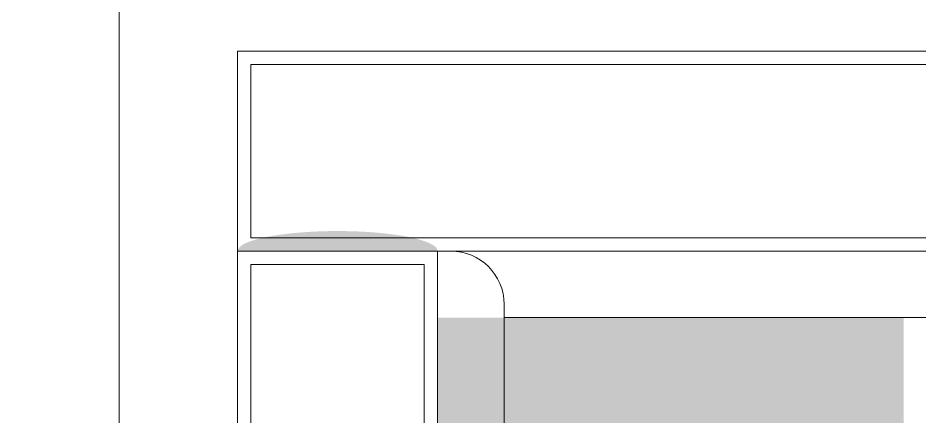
# Model space of a CAD drawing. Header units: feet. Extents: x 109753 to 150441, y 47761 to 75080.
# Drawn here: x 126243.17 to 126269.82, y 49829.44 to 49841.24 of the extents above; entities that cross this region are included whole.
import ezdxf

# ---------------------------------------------------------------- set-up
doc = ezdxf.new("R2010")
doc.units = ezdxf.units.FT
doc.header["$LTSCALE"] = 50
doc.header["$MEASUREMENT"] = 0
doc.linetypes.add('ACAD_ISO04W100', pattern=[30, 24, -3, 0, -3])
for name, color, linetype, lineweight in [('A-Furniture', 175, 'Continuous', 0), ('WALL', 1, 'Continuous', 60), ('WINDOW', 197, 'Continuous', 25)]:
    doc.layers.add(name, color=color, linetype=linetype, lineweight=lineweight)
doc.layers.add('FURNITURE', color=150, linetype='Continuous')

# ---------------------------------------------------------------- blocks, each defined once
blk = doc.blocks.new('Quarter Arc-123')
at = {"layer": 'FURNITURE', "linetype": 'Continuous', "lineweight": 0}
blk.add_hatch(color=252, dxfattribs=at).paths.add_polyline_path([(0, -0.75), (0, 0.75), (0.016, 0.75), (0.031, 0.75), (0.047, 0.75), (0.063, 0.75), (0.078, 0.75), (0.094, 0.75), (0.11, 0.75), (0.125, 0.75), (0.141, 0.75), (0.157, 0.75), (0.172, 0.75), (0.188, 0.75), (0.203, 0.749), (0.219, 0.749), (0.235, 0.749), (0.25, 0.749), (0.266, 0.749), (0.281, 0.749), (0.297, 0.749), (0.312, 0.749), (0.328, 0.749), (0.343, 0.749), (0.359, 0.748), (0.374, 0.748), (0.39, 0.748), (0.405, 0.748), (0.421, 0.748), (0.436, 0.748), (0.452, 0.747), (0.467, 0.747), (0.483, 0.747), (0.498, 0.747), (0.514, 0.747), (0.529, 0.746), (0.544, 0.746), (0.56, 0.746), (0.575, 0.746), (0.591, 0.746), (0.606, 0.745), (0.621, 0.745), (0.637, 0.745), (0.652, 0.745), (0.668, 0.744), (0.683, 0.744), (0.698, 0.744), (0.714, 0.744), (0.729, 0.743), (0.744, 0.743), (0.759, 0.743), (0.775, 0.742), (0.79, 0.742), (0.805, 0.742), (0.821, 0.741), (0.836, 0.741), (0.851, 0.741), (0.866, 0.74), (0.882, 0.74), (0.897, 0.74), (0.912, 0.739), (0.927, 0.739), (0.942, 0.739), (0.958, 0.738), (0.973, 0.738), (0.988, 0.737), (1.003, 0.737), (1.018, 0.737), (1.033, 0.736), (1.049, 0.736), (1.064, 0.735), (1.079, 0.735), (1.094, 0.735), (1.109, 0.734), (1.124, 0.734), (1.139, 0.733), (1.154, 0.733), (1.169, 0.732), (1.185, 0.732), (1.2, 0.731), (1.215, 0.731), (1.23, 0.73), (1.245, 0.73), (1.26, 0.729), (1.275, 0.729), (1.29, 0.728), (1.305, 0.728), (1.32, 0.727), (1.335, 0.727), (1.35, 0.726), (1.365, 0.726), (1.38, 0.725), (1.395, 0.725), (1.41, 0.724), (1.425, 0.723), (1.44, 0.723), (1.454, 0.722), (1.469, 0.722), (1.484, 0.721), (1.499, 0.721), (1.514, 0.72), (1.529, 0.719), (1.544, 0.719), (1.559, 0.718), (1.574, 0.717), (1.588, 0.717), (1.603, 0.716), (1.618, 0.716), (1.633, 0.715), (1.648, 0.714), (1.663, 0.714), (1.677, 0.713), (1.692, 0.712), (1.707, 0.712), (1.722, 0.711), (1.736, 0.71), (1.751, 0.709), (1.766, 0.709), (1.781, 0.708), (1.795, 0.707), (1.81, 0.707), (1.825, 0.706), (1.84, 0.705), (1.854, 0.704), (1.869, 0.704), (1.884, 0.703), (1.898, 0.702), (1.913, 0.701), (1.928, 0.701), (1.942, 0.7), (1.957, 0.699), (1.972, 0.698), (1.986, 0.697), (2.001, 0.697), (2.015, 0.696), (2.03, 0.695), (2.045, 0.694), (2.059, 0.693), (2.074, 0.692), (2.088, 0.692), (2.103, 0.691), (2.117, 0.69), (2.132, 0.689), (2.147, 0.688), (2.161, 0.687), (2.176, 0.686), (2.19, 0.686), (2.205, 0.685), (2.219, 0.684), (2.234, 0.683), (2.248, 0.682), (2.263, 0.681), (2.277, 0.68), (2.292, 0.679), (2.306, 0.678), (2.32, 0.677), (2.335, 0.676), (2.349, 0.675), (2.364, 0.674), (2.378, 0.673), (2.392, 0.672), (2.407, 0.671), (2.421, 0.671), (2.436, 0.67), (2.45, 0.669), (2.464, 0.668), (2.479, 0.667), (2.493, 0.666), (2.507, 0.664), (2.522, 0.663), (2.536, 0.662), (2.55, 0.661), (2.565, 0.66), (2.579, 0.659), (2.593, 0.658), (2.607, 0.657), (2.622, 0.656), (2.636, 0.655), (2.65, 0.654), (2.664, 0.653), (2.679, 0.652), (2.693, 0.651), (2.707, 0.65), (2.721, 0.648), (2.736, 0.647), (2.75, 0.646), (2.764, 0.645), (2.778, 0.644), (2.792, 0.643), (2.806, 0.642), (2.821, 0.64), (2.835, 0.639), (2.849, 0.638), (2.863, 0.637), (2.877, 0.636), (2.891, 0.635), (2.905, 0.633), (2.919, 0.632), (2.933, 0.631), (2.948, 0.63), (2.962, 0.629), (2.976, 0.627), (2.99, 0.626), (3.004, 0.625), (3.018, 0.624), (3.032, 0.622), (3.046, 0.621), (3.06, 0.62), (3.074, 0.619), (3.088, 0.617), (3.102, 0.616), (3.116, 0.615), (3.13, 0.613), (3.144, 0.612), (3.158, 0.611), (3.172, 0.61), (3.186, 0.608), (3.2, 0.607), (3.213, 0.606), (3.227, 0.604), (3.241, 0.603), (3.255, 0.602), (3.269, 0.6), (3.283, 0.599), (3.297, 0.598), (3.311, 0.596), (3.325, 0.595), (3.338, 0.593), (3.352, 0.592), (3.366, 0.591), (3.38, 0.589), (3.394, 0.588), (3.408, 0.586), (3.421, 0.585), (3.435, 0.584), (3.449, 0.582), (3.463, 0.581), (3.476, 0.579), (3.49, 0.578), (3.504, 0.576), (3.518, 0.575), (3.531, 0.573), (3.545, 0.572), (3.559, 0.57), (3.573, 0.569), (3.586, 0.567), (3.6, 0.566), (3.614, 0.564), (3.627, 0.563), (3.641, 0.561), (3.655, 0.56), (3.668, 0.558), (3.682, 0.557), (3.696, 0.555), (3.709, 0.554), (3.723, 0.552), (3.736, 0.551), (3.75, 0.549), (3.764, 0.547), (3.777, 0.546), (3.791, 0.544), (3.804, 0.543), (3.818, 0.541), (3.831, 0.54), (3.845, 0.538), (3.858, 0.536), (3.871, 0.535), (3.885, 0.533), (3.898, 0.531), (3.912, 0.53), (3.925, 0.528), (3.938, 0.527), (3.951, 0.525), (3.965, 0.523), (3.978, 0.522), (3.991, 0.52), (4.004, 0.518), (4.017, 0.517), (4.031, 0.515), (4.044, 0.513), (4.057, 0.512), (4.07, 0.51), (4.083, 0.508), (4.096, 0.507), (4.109, 0.505), (4.122, 0.503), (4.135, 0.502), (4.148, 0.5), (4.161, 0.498), (4.174, 0.496), (4.186, 0.495), (4.199, 0.493), (4.212, 0.491), (4.225, 0.49), (4.238, 0.488), (4.25, 0.486), (4.263, 0.484), (4.276, 0.483), (4.289, 0.481), (4.301, 0.479), (4.314, 0.477), (4.327, 0.476), (4.339, 0.474), (4.352, 0.472), (4.364, 0.47), (4.377, 0.469), (4.389, 0.467), (4.402, 0.465), (4.414, 0.463), (4.427, 0.461), (4.439, 0.46), (4.451, 0.458), (4.464, 0.456), (4.476, 0.454), (4.489, 0.452), (4.501, 0.45), (4.513, 0.449), (4.525, 0.447), (4.538, 0.445), (4.55, 0.443), (4.562, 0.441), (4.574, 0.439), (4.586, 0.438), (4.598, 0.436), (4.611, 0.434), (4.623, 0.432), (4.635, 0.43), (4.647, 0.428), (4.659, 0.426), (4.671, 0.424), (4.683, 0.422), (4.695, 0.421), (4.707, 0.419), (4.719, 0.417), (4.73, 0.415), (4.742, 0.413), (4.754, 0.411), (4.766, 0.409), (4.778, 0.407), (4.789, 0.405), (4.801, 0.403), (4.813, 0.401), (4.825, 0.399), (4.836, 0.397), (4.848, 0.395), (4.86, 0.393), (4.871, 0.392), (4.883, 0.39), (4.894, 0.388), (4.906, 0.386), (4.917, 0.384), (4.929, 0.382), (4.94, 0.38), (4.952, 0.378), (4.963, 0.376), (4.975, 0.374), (4.986, 0.372), (4.997, 0.37), (5.009, 0.368), (5.02, 0.366), (5.031, 0.364), (5.043, 0.361), (5.054, 0.359), (5.065, 0.357), (5.076, 0.355), (5.088, 0.353), (5.099, 0.351), (5.11, 0.349), (5.121, 0.347), (5.132, 0.345), (5.143, 0.343), (5.154, 0.341), (5.165, 0.339), (5.176, 0.337), (5.187, 0.335), (5.198, 0.333), (5.209, 0.33), (5.22, 0.328), (5.231, 0.326), (5.242, 0.324), (5.253, 0.322), (5.263, 0.32), (5.274, 0.318), (5.285, 0.316), (5.296, 0.313), (5.306, 0.311), (5.317, 0.309), (5.328, 0.307), (5.339, 0.305), (5.349, 0.303), (5.36, 0.301), (5.37, 0.298), (5.381, 0.296), (5.392, 0.294), (5.402, 0.292), (5.413, 0.29), (5.423, 0.287), (5.434, 0.285), (5.444, 0.283), (5.454, 0.281), (5.465, 0.279), (5.475, 0.276), (5.486, 0.274), (5.496, 0.272), (5.506, 0.27), (5.516, 0.268), (5.527, 0.265), (5.537, 0.263), (5.547, 0.261), (5.557, 0.259), (5.568, 0.256), (5.578, 0.254), (5.588, 0.252), (5.598, 0.249), (5.608, 0.247), (5.618, 0.245), (5.628, 0.243), (5.638, 0.24), (5.648, 0.238), (5.658, 0.236), (5.668, 0.233), (5.678, 0.231), (5.688, 0.229), (5.698, 0.227), (5.708, 0.224), (5.717, 0.222), (5.727, 0.22), (5.737, 0.217), (5.747, 0.215), (5.757, 0.213), (5.766, 0.21), (5.776, 0.208), (5.786, 0.206), (5.795, 0.203), (5.805, 0.201), (5.815, 0.198), (5.824, 0.196), (5.834, 0.194), (5.843, 0.191), (5.853, 0.189), (5.862, 0.187), (5.872, 0.184), (5.881, 0.182), (5.891, 0.179), (5.9, 0.177), (5.909, 0.175), (5.919, 0.172), (5.928, 0.17), (5.938, 0.167), (5.947, 0.165), (5.956, 0.162), (5.965, 0.16), (5.975, 0.158), (5.984, 0.155), (5.993, 0.153), (6.002, 0.15), (6.011, 0.148), (6.02, 0.145), (6.029, 0.143), (6.039, 0.14), (6.048, 0.138), (6.057, 0.135), (6.066, 0.133), (6.075, 0.13), (6.084, 0.128), (6.093, 0.125), (6.101, 0.123), (6.11, 0.12), (6.119, 0.118), (6.128, 0.115), (6.137, 0.113), (6.146, 0.11), (6.154, 0.108), (6.163, 0.105), (6.172, 0.103), (6.181, 0.1), (6.189, 0.098), (6.198, 0.095), (6.207, 0.092), (6.215, 0.09), (6.224, 0.087), (6.232, 0.085), (6.241, 0.082), (6.25, 0.08), (6.258, 0.077), (6.267, 0.074), (6.275, 0.072), (6.284, 0.069), (6.292, 0.067), (6.3, 0.064), (6.309, 0.061), (6.317, 0.059), (6.325, 0.056), (6.334, 0.053), (6.342, 0.051), (6.35, 0.048), (6.358, 0.046), (6.367, 0.043), (6.375, 0.04), (6.383, 0.038), (6.391, 0.035), (6.399, 0.032), (6.407, 0.03), (6.416, 0.027), (6.424, 0.024), (6.432, 0.022), (6.44, 0.019), (6.448, 0.016), (6.456, 0.014), (6.464, 0.011), (6.472, 0.008), (6.479, 0.005), (6.487, 0.003), (6.495, 0), (6.503, -0.003), (6.511, -0.005), (6.519, -0.008), (6.526, -0.011), (6.534, -0.014), (6.542, -0.016), (6.549, -0.019), (6.557, -0.022), (6.565, -0.025), (6.572, -0.027), (6.58, -0.03), (6.587, -0.033), (6.595, -0.035), (6.602, -0.038), (6.609, -0.041), (6.617, -0.044), (6.624, -0.046), (6.632, -0.049), (6.639, -0.052), (6.646, -0.055), (6.653, -0.057), (6.66, -0.06), (6.668, -0.063), (6.675, -0.066), (6.682, -0.068), (6.689, -0.071), (6.696, -0.074), (6.703, -0.077), (6.71, -0.08), (6.717, -0.082), (6.724, -0.085), (6.731, -0.088), (6.738, -0.091), (6.744, -0.093), (6.751, -0.096), (6.758, -0.099), (6.765, -0.102), (6.771, -0.105), (6.778, -0.107), (6.785, -0.11), (6.791, -0.113), (6.798, -0.116), (6.804, -0.118), (6.811, -0.121), (6.817, -0.124), (6.824, -0.127), (6.83, -0.13), (6.837, -0.132), (6.843, -0.135), (6.849, -0.138), (6.856, -0.141), (6.862, -0.144), (6.868, -0.146), (6.874, -0.149), (6.881, -0.152), (6.887, -0.155), (6.893, -0.158), (6.899, -0.16), (6.905, -0.163), (6.911, -0.166), (6.917, -0.169), (6.923, -0.172), (6.929, -0.175), (6.935, -0.177), (6.941, -0.18), (6.947, -0.183), (6.952, -0.186), (6.958, -0.189), (6.964, -0.192), (6.97, -0.194), (6.975, -0.197), (6.981, -0.2), (6.987, -0.203), (6.992, -0.206), (6.998, -0.209), (7.003, -0.211), (7.009, -0.214), (7.014, -0.217), (7.02, -0.22), (7.025, -0.223), (7.03, -0.226), (7.036, -0.229), (7.041, -0.231), (7.046, -0.234), (7.052, -0.237), (7.057, -0.24), (7.062, -0.243), (7.067, -0.246), (7.072, -0.249), (7.078, -0.251), (7.083, -0.254), (7.088, -0.257), (7.093, -0.26), (7.098, -0.263), (7.103, -0.266), (7.107, -0.269), (7.112, -0.272), (7.117, -0.274), (7.122, -0.277), (7.127, -0.28), (7.132, -0.283), (7.136, -0.286), (7.141, -0.289), (7.146, -0.292), (7.15, -0.295), (7.155, -0.297), (7.16, -0.3), (7.164, -0.303), (7.169, -0.306), (7.173, -0.309), (7.178, -0.312), (7.182, -0.315), (7.186, -0.318), (7.191, -0.321), (7.195, -0.324), (7.199, -0.327), (7.204, -0.329), (7.208, -0.332), (7.212, -0.335), (7.216, -0.338), (7.221, -0.341), (7.225, -0.344), (7.229, -0.347), (7.233, -0.35), (7.237, -0.353), (7.241, -0.356), (7.245, -0.359), (7.249, -0.362), (7.253, -0.364), (7.257, -0.367), (7.26, -0.37), (7.264, -0.373), (7.268, -0.376), (7.272, -0.379), (7.276, -0.382), (7.279, -0.385), (7.283, -0.388), (7.287, -0.391), (7.29, -0.394), (7.294, -0.397), (7.297, -0.4), (7.301, -0.403), (7.304, -0.406), (7.308, -0.409), (7.311, -0.412), (7.314, -0.415), (7.318, -0.417), (7.321, -0.42), (7.324, -0.423), (7.328, -0.426), (7.331, -0.429), (7.334, -0.432), (7.337, -0.435), (7.34, -0.438), (7.344, -0.441), (7.347, -0.444), (7.35, -0.447), (7.353, -0.45), (7.356, -0.453), (7.359, -0.456), (7.362, -0.459), (7.365, -0.462), (7.367, -0.465), (7.37, -0.468), (7.373, -0.471), (7.376, -0.474), (7.379, -0.477), (7.381, -0.48), (7.384, -0.483), (7.387, -0.486), (7.389, -0.489), (7.392, -0.492), (7.394, -0.495), (7.397, -0.498), (7.399, -0.501), (7.402, -0.504), (7.404, -0.507), (7.407, -0.51), (7.409, -0.513), (7.411, -0.516), (7.414, -0.519), (7.416, -0.522), (7.418, -0.525), (7.421, -0.528), (7.423, -0.531), (7.425, -0.534), (7.427, -0.537), (7.429, -0.54), (7.431, -0.543), (7.433, -0.546), (7.435, -0.549), (7.437, -0.552), (7.439, -0.555), (7.441, -0.558), (7.443, -0.562), (7.445, -0.565), (7.447, -0.568), (7.448, -0.571), (7.45, -0.574), (7.452, -0.577), (7.454, -0.58), (7.455, -0.583), (7.457, -0.586), (7.459, -0.589), (7.46, -0.592), (7.462, -0.595), (7.463, -0.598), (7.465, -0.601), (7.466, -0.604), (7.468, -0.607), (7.469, -0.61), (7.47, -0.613), (7.472, -0.616), (7.473, -0.62), (7.474, -0.623), (7.475, -0.626), (7.477, -0.629), (7.478, -0.632), (7.479, -0.635), (7.48, -0.638), (7.481, -0.641), (7.482, -0.644), (7.483, -0.647), (7.484, -0.65), (7.485, -0.653), (7.486, -0.657), (7.487, -0.66), (7.488, -0.663), (7.489, -0.666), (7.49, -0.669), (7.49, -0.672), (7.491, -0.675), (7.492, -0.678), (7.493, -0.681), (7.493, -0.684), (7.494, -0.688), (7.494, -0.691), (7.495, -0.694), (7.496, -0.697), (7.496, -0.7), (7.497, -0.703), (7.497, -0.706), (7.497, -0.709), (7.498, -0.712), (7.498, -0.716), (7.498, -0.719), (7.499, -0.722), (7.499, -0.725), (7.499, -0.728), (7.499, -0.731), (7.5, -0.734), (7.5, -0.737), (7.5, -0.741), (7.5, -0.744), (7.5, -0.747), (7.5, -0.75)])
blk = doc.blocks.new('Quarter Arc-124')
at = {"layer": 'FURNITURE', "linetype": 'Continuous', "lineweight": 0}
blk.add_hatch(color=252, dxfattribs=at).paths.add_polyline_path([(0, -0.75), (0, 0.75), (0.016, 0.75), (0.031, 0.75), (0.047, 0.75), (0.063, 0.75), (0.078, 0.75), (0.094, 0.75), (0.11, 0.75), (0.125, 0.75), (0.141, 0.75), (0.157, 0.75), (0.172, 0.75), (0.188, 0.75), (0.203, 0.749), (0.219, 0.749), (0.235, 0.749), (0.25, 0.749), (0.266, 0.749), (0.281, 0.749), (0.297, 0.749), (0.312, 0.749), (0.328, 0.749), (0.343, 0.749), (0.359, 0.748), (0.374, 0.748), (0.39, 0.748), (0.405, 0.748), (0.421, 0.748), (0.436, 0.748), (0.452, 0.747), (0.467, 0.747), (0.483, 0.747), (0.498, 0.747), (0.514, 0.747), (0.529, 0.746), (0.544, 0.746), (0.56, 0.746), (0.575, 0.746), (0.591, 0.746), (0.606, 0.745), (0.621, 0.745), (0.637, 0.745), (0.652, 0.745), (0.668, 0.744), (0.683, 0.744), (0.698, 0.744), (0.714, 0.744), (0.729, 0.743), (0.744, 0.743), (0.759, 0.743), (0.775, 0.742), (0.79, 0.742), (0.805, 0.742), (0.821, 0.741), (0.836, 0.741), (0.851, 0.741), (0.866, 0.74), (0.882, 0.74), (0.897, 0.74), (0.912, 0.739), (0.927, 0.739), (0.942, 0.739), (0.958, 0.738), (0.973, 0.738), (0.988, 0.737), (1.003, 0.737), (1.018, 0.737), (1.033, 0.736), (1.049, 0.736), (1.064, 0.735), (1.079, 0.735), (1.094, 0.735), (1.109, 0.734), (1.124, 0.734), (1.139, 0.733), (1.154, 0.733), (1.169, 0.732), (1.185, 0.732), (1.2, 0.731), (1.215, 0.731), (1.23, 0.73), (1.245, 0.73), (1.26, 0.729), (1.275, 0.729), (1.29, 0.728), (1.305, 0.728), (1.32, 0.727), (1.335, 0.727), (1.35, 0.726), (1.365, 0.726), (1.38, 0.725), (1.395, 0.725), (1.41, 0.724), (1.425, 0.723), (1.44, 0.723), (1.454, 0.722), (1.469, 0.722), (1.484, 0.721), (1.499, 0.721), (1.514, 0.72), (1.529, 0.719), (1.544, 0.719), (1.559, 0.718), (1.574, 0.717), (1.588, 0.717), (1.603, 0.716), (1.618, 0.716), (1.633, 0.715), (1.648, 0.714), (1.663, 0.714), (1.677, 0.713), (1.692, 0.712), (1.707, 0.712), (1.722, 0.711), (1.736, 0.71), (1.751, 0.709), (1.766, 0.709), (1.781, 0.708), (1.795, 0.707), (1.81, 0.707), (1.825, 0.706), (1.84, 0.705), (1.854, 0.704), (1.869, 0.704), (1.884, 0.703), (1.898, 0.702), (1.913, 0.701), (1.928, 0.701), (1.942, 0.7), (1.957, 0.699), (1.972, 0.698), (1.986, 0.697), (2.001, 0.697), (2.015, 0.696), (2.03, 0.695), (2.045, 0.694), (2.059, 0.693), (2.074, 0.692), (2.088, 0.692), (2.103, 0.691), (2.117, 0.69), (2.132, 0.689), (2.147, 0.688), (2.161, 0.687), (2.176, 0.686), (2.19, 0.686), (2.205, 0.685), (2.219, 0.684), (2.234, 0.683), (2.248, 0.682), (2.263, 0.681), (2.277, 0.68), (2.292, 0.679), (2.306, 0.678), (2.32, 0.677), (2.335, 0.676), (2.349, 0.675), (2.364, 0.674), (2.378, 0.673), (2.392, 0.672), (2.407, 0.671), (2.421, 0.671), (2.436, 0.67), (2.45, 0.669), (2.464, 0.668), (2.479, 0.667), (2.493, 0.666), (2.507, 0.664), (2.522, 0.663), (2.536, 0.662), (2.55, 0.661), (2.565, 0.66), (2.579, 0.659), (2.593, 0.658), (2.607, 0.657), (2.622, 0.656), (2.636, 0.655), (2.65, 0.654), (2.664, 0.653), (2.679, 0.652), (2.693, 0.651), (2.707, 0.65), (2.721, 0.648), (2.736, 0.647), (2.75, 0.646), (2.764, 0.645), (2.778, 0.644), (2.792, 0.643), (2.806, 0.642), (2.821, 0.64), (2.835, 0.639), (2.849, 0.638), (2.863, 0.637), (2.877, 0.636), (2.891, 0.635), (2.905, 0.633), (2.919, 0.632), (2.933, 0.631), (2.948, 0.63), (2.962, 0.629), (2.976, 0.627), (2.99, 0.626), (3.004, 0.625), (3.018, 0.624), (3.032, 0.622), (3.046, 0.621), (3.06, 0.62), (3.074, 0.619), (3.088, 0.617), (3.102, 0.616), (3.116, 0.615), (3.13, 0.613), (3.144, 0.612), (3.158, 0.611), (3.172, 0.61), (3.186, 0.608), (3.2, 0.607), (3.213, 0.606), (3.227, 0.604), (3.241, 0.603), (3.255, 0.602), (3.269, 0.6), (3.283, 0.599), (3.297, 0.598), (3.311, 0.596), (3.325, 0.595), (3.338, 0.593), (3.352, 0.592), (3.366, 0.591), (3.38, 0.589), (3.394, 0.588), (3.408, 0.586), (3.421, 0.585), (3.435, 0.584), (3.449, 0.582), (3.463, 0.581), (3.476, 0.579), (3.49, 0.578), (3.504, 0.576), (3.518, 0.575), (3.531, 0.573), (3.545, 0.572), (3.559, 0.57), (3.573, 0.569), (3.586, 0.567), (3.6, 0.566), (3.614, 0.564), (3.627, 0.563), (3.641, 0.561), (3.655, 0.56), (3.668, 0.558), (3.682, 0.557), (3.696, 0.555), (3.709, 0.554), (3.723, 0.552), (3.736, 0.551), (3.75, 0.549), (3.764, 0.547), (3.777, 0.546), (3.791, 0.544), (3.804, 0.543), (3.818, 0.541), (3.831, 0.54), (3.845, 0.538), (3.858, 0.536), (3.871, 0.535), (3.885, 0.533), (3.898, 0.531), (3.912, 0.53), (3.925, 0.528), (3.938, 0.527), (3.951, 0.525), (3.965, 0.523), (3.978, 0.522), (3.991, 0.52), (4.004, 0.518), (4.017, 0.517), (4.031, 0.515), (4.044, 0.513), (4.057, 0.512), (4.07, 0.51), (4.083, 0.508), (4.096, 0.507), (4.109, 0.505), (4.122, 0.503), (4.135, 0.502), (4.148, 0.5), (4.161, 0.498), (4.174, 0.496), (4.186, 0.495), (4.199, 0.493), (4.212, 0.491), (4.225, 0.49), (4.238, 0.488), (4.25, 0.486), (4.263, 0.484), (4.276, 0.483), (4.289, 0.481), (4.301, 0.479), (4.314, 0.477), (4.327, 0.476), (4.339, 0.474), (4.352, 0.472), (4.364, 0.47), (4.377, 0.469), (4.389, 0.467), (4.402, 0.465), (4.414, 0.463), (4.427, 0.461), (4.439, 0.46), (4.451, 0.458), (4.464, 0.456), (4.476, 0.454), (4.489, 0.452), (4.501, 0.45), (4.513, 0.449), (4.525, 0.447), (4.538, 0.445), (4.55, 0.443), (4.562, 0.441), (4.574, 0.439), (4.586, 0.438), (4.598, 0.436), (4.611, 0.434), (4.623, 0.432), (4.635, 0.43), (4.647, 0.428), (4.659, 0.426), (4.671, 0.424), (4.683, 0.422), (4.695, 0.421), (4.707, 0.419), (4.719, 0.417), (4.73, 0.415), (4.742, 0.413), (4.754, 0.411), (4.766, 0.409), (4.778, 0.407), (4.789, 0.405), (4.801, 0.403), (4.813, 0.401), (4.825, 0.399), (4.836, 0.397), (4.848, 0.395), (4.86, 0.393), (4.871, 0.392), (4.883, 0.39), (4.894, 0.388), (4.906, 0.386), (4.917, 0.384), (4.929, 0.382), (4.94, 0.38), (4.952, 0.378), (4.963, 0.376), (4.975, 0.374), (4.986, 0.372), (4.997, 0.37), (5.009, 0.368), (5.02, 0.366), (5.031, 0.364), (5.043, 0.361), (5.054, 0.359), (5.065, 0.357), (5.076, 0.355), (5.088, 0.353), (5.099, 0.351), (5.11, 0.349), (5.121, 0.347), (5.132, 0.345), (5.143, 0.343), (5.154, 0.341), (5.165, 0.339), (5.176, 0.337), (5.187, 0.335), (5.198, 0.333), (5.209, 0.33), (5.22, 0.328), (5.231, 0.326), (5.242, 0.324), (5.253, 0.322), (5.263, 0.32), (5.274, 0.318), (5.285, 0.316), (5.296, 0.313), (5.306, 0.311), (5.317, 0.309), (5.328, 0.307), (5.339, 0.305), (5.349, 0.303), (5.36, 0.301), (5.37, 0.298), (5.381, 0.296), (5.392, 0.294), (5.402, 0.292), (5.413, 0.29), (5.423, 0.287), (5.434, 0.285), (5.444, 0.283), (5.454, 0.281), (5.465, 0.279), (5.475, 0.276), (5.486, 0.274), (5.496, 0.272), (5.506, 0.27), (5.516, 0.268), (5.527, 0.265), (5.537, 0.263), (5.547, 0.261), (5.557, 0.259), (5.568, 0.256), (5.578, 0.254), (5.588, 0.252), (5.598, 0.249), (5.608, 0.247), (5.618, 0.245), (5.628, 0.243), (5.638, 0.24), (5.648, 0.238), (5.658, 0.236), (5.668, 0.233), (5.678, 0.231), (5.688, 0.229), (5.698, 0.227), (5.708, 0.224), (5.717, 0.222), (5.727, 0.22), (5.737, 0.217), (5.747, 0.215), (5.757, 0.213), (5.766, 0.21), (5.776, 0.208), (5.786, 0.206), (5.795, 0.203), (5.805, 0.201), (5.815, 0.198), (5.824, 0.196), (5.834, 0.194), (5.843, 0.191), (5.853, 0.189), (5.862, 0.187), (5.872, 0.184), (5.881, 0.182), (5.891, 0.179), (5.9, 0.177), (5.909, 0.175), (5.919, 0.172), (5.928, 0.17), (5.938, 0.167), (5.947, 0.165), (5.956, 0.162), (5.965, 0.16), (5.975, 0.158), (5.984, 0.155), (5.993, 0.153), (6.002, 0.15), (6.011, 0.148), (6.02, 0.145), (6.029, 0.143), (6.039, 0.14), (6.048, 0.138), (6.057, 0.135), (6.066, 0.133), (6.075, 0.13), (6.084, 0.128), (6.093, 0.125), (6.101, 0.123), (6.11, 0.12), (6.119, 0.118), (6.128, 0.115), (6.137, 0.113), (6.146, 0.11), (6.154, 0.108), (6.163, 0.105), (6.172, 0.103), (6.181, 0.1), (6.189, 0.098), (6.198, 0.095), (6.207, 0.092), (6.215, 0.09), (6.224, 0.087), (6.232, 0.085), (6.241, 0.082), (6.25, 0.08), (6.258, 0.077), (6.267, 0.074), (6.275, 0.072), (6.284, 0.069), (6.292, 0.067), (6.3, 0.064), (6.309, 0.061), (6.317, 0.059), (6.325, 0.056), (6.334, 0.053), (6.342, 0.051), (6.35, 0.048), (6.358, 0.046), (6.367, 0.043), (6.375, 0.04), (6.383, 0.038), (6.391, 0.035), (6.399, 0.032), (6.407, 0.03), (6.416, 0.027), (6.424, 0.024), (6.432, 0.022), (6.44, 0.019), (6.448, 0.016), (6.456, 0.014), (6.464, 0.011), (6.472, 0.008), (6.479, 0.005), (6.487, 0.003), (6.495, 0), (6.503, -0.003), (6.511, -0.005), (6.519, -0.008), (6.526, -0.011), (6.534, -0.014), (6.542, -0.016), (6.549, -0.019), (6.557, -0.022), (6.565, -0.025), (6.572, -0.027), (6.58, -0.03), (6.587, -0.033), (6.595, -0.035), (6.602, -0.038), (6.609, -0.041), (6.617, -0.044), (6.624, -0.046), (6.632, -0.049), (6.639, -0.052), (6.646, -0.055), (6.653, -0.057), (6.66, -0.06), (6.668, -0.063), (6.675, -0.066), (6.682, -0.068), (6.689, -0.071), (6.696, -0.074), (6.703, -0.077), (6.71, -0.08), (6.717, -0.082), (6.724, -0.085), (6.731, -0.088), (6.738, -0.091), (6.744, -0.093), (6.751, -0.096), (6.758, -0.099), (6.765, -0.102), (6.771, -0.105), (6.778, -0.107), (6.785, -0.11), (6.791, -0.113), (6.798, -0.116), (6.804, -0.118), (6.811, -0.121), (6.817, -0.124), (6.824, -0.127), (6.83, -0.13), (6.837, -0.132), (6.843, -0.135), (6.849, -0.138), (6.856, -0.141), (6.862, -0.144), (6.868, -0.146), (6.874, -0.149), (6.881, -0.152), (6.887, -0.155), (6.893, -0.158), (6.899, -0.16), (6.905, -0.163), (6.911, -0.166), (6.917, -0.169), (6.923, -0.172), (6.929, -0.175), (6.935, -0.177), (6.941, -0.18), (6.947, -0.183), (6.952, -0.186), (6.958, -0.189), (6.964, -0.192), (6.97, -0.194), (6.975, -0.197), (6.981, -0.2), (6.987, -0.203), (6.992, -0.206), (6.998, -0.209), (7.003, -0.211), (7.009, -0.214), (7.014, -0.217), (7.02, -0.22), (7.025, -0.223), (7.03, -0.226), (7.036, -0.229), (7.041, -0.231), (7.046, -0.234), (7.052, -0.237), (7.057, -0.24), (7.062, -0.243), (7.067, -0.246), (7.072, -0.249), (7.078, -0.251), (7.083, -0.254), (7.088, -0.257), (7.093, -0.26), (7.098, -0.263), (7.103, -0.266), (7.107, -0.269), (7.112, -0.272), (7.117, -0.274), (7.122, -0.277), (7.127, -0.28), (7.132, -0.283), (7.136, -0.286), (7.141, -0.289), (7.146, -0.292), (7.15, -0.295), (7.155, -0.297), (7.16, -0.3), (7.164, -0.303), (7.169, -0.306), (7.173, -0.309), (7.178, -0.312), (7.182, -0.315), (7.186, -0.318), (7.191, -0.321), (7.195, -0.324), (7.199, -0.327), (7.204, -0.329), (7.208, -0.332), (7.212, -0.335), (7.216, -0.338), (7.221, -0.341), (7.225, -0.344), (7.229, -0.347), (7.233, -0.35), (7.237, -0.353), (7.241, -0.356), (7.245, -0.359), (7.249, -0.362), (7.253, -0.364), (7.257, -0.367), (7.26, -0.37), (7.264, -0.373), (7.268, -0.376), (7.272, -0.379), (7.276, -0.382), (7.279, -0.385), (7.283, -0.388), (7.287, -0.391), (7.29, -0.394), (7.294, -0.397), (7.297, -0.4), (7.301, -0.403), (7.304, -0.406), (7.308, -0.409), (7.311, -0.412), (7.314, -0.415), (7.318, -0.417), (7.321, -0.42), (7.324, -0.423), (7.328, -0.426), (7.331, -0.429), (7.334, -0.432), (7.337, -0.435), (7.34, -0.438), (7.344, -0.441), (7.347, -0.444), (7.35, -0.447), (7.353, -0.45), (7.356, -0.453), (7.359, -0.456), (7.362, -0.459), (7.365, -0.462), (7.367, -0.465), (7.37, -0.468), (7.373, -0.471), (7.376, -0.474), (7.379, -0.477), (7.381, -0.48), (7.384, -0.483), (7.387, -0.486), (7.389, -0.489), (7.392, -0.492), (7.394, -0.495), (7.397, -0.498), (7.399, -0.501), (7.402, -0.504), (7.404, -0.507), (7.407, -0.51), (7.409, -0.513), (7.411, -0.516), (7.414, -0.519), (7.416, -0.522), (7.418, -0.525), (7.421, -0.528), (7.423, -0.531), (7.425, -0.534), (7.427, -0.537), (7.429, -0.54), (7.431, -0.543), (7.433, -0.546), (7.435, -0.549), (7.437, -0.552), (7.439, -0.555), (7.441, -0.558), (7.443, -0.562), (7.445, -0.565), (7.447, -0.568), (7.448, -0.571), (7.45, -0.574), (7.452, -0.577), (7.454, -0.58), (7.455, -0.583), (7.457, -0.586), (7.459, -0.589), (7.46, -0.592), (7.462, -0.595), (7.463, -0.598), (7.465, -0.601), (7.466, -0.604), (7.468, -0.607), (7.469, -0.61), (7.47, -0.613), (7.472, -0.616), (7.473, -0.62), (7.474, -0.623), (7.475, -0.626), (7.477, -0.629), (7.478, -0.632), (7.479, -0.635), (7.48, -0.638), (7.481, -0.641), (7.482, -0.644), (7.483, -0.647), (7.484, -0.65), (7.485, -0.653), (7.486, -0.657), (7.487, -0.66), (7.488, -0.663), (7.489, -0.666), (7.49, -0.669), (7.49, -0.672), (7.491, -0.675), (7.492, -0.678), (7.493, -0.681), (7.493, -0.684), (7.494, -0.688), (7.494, -0.691), (7.495, -0.694), (7.496, -0.697), (7.496, -0.7), (7.497, -0.703), (7.497, -0.706), (7.497, -0.709), (7.498, -0.712), (7.498, -0.716), (7.498, -0.719), (7.499, -0.722), (7.499, -0.725), (7.499, -0.728), (7.499, -0.731), (7.5, -0.734), (7.5, -0.737), (7.5, -0.741), (7.5, -0.744), (7.5, -0.747), (7.5, -0.75)])
blk = doc.blocks.new('Gruppo-874-1')
at = {"transparency": 33554483}
for points in [[(6536.438, -306.065), (6536.438, -341.065), (6453.438, -341.065), (6453.438, -313.065), (6453.438, -306.065)], [(6536.438, -306.065), (6536.438, -331.065), (6463.331, -331.065), (6459.283, -313.013), (6453.438, -311.747), (6453.438, -306.065)], [(6615.438, -311.065), (6614.806, -310.987), (6614.174, -310.91), (6613.542, -310.834), (6612.911, -310.758), (6612.279, -310.682), (6611.647, -310.608), (6611.015, -310.533), (6610.383, -310.46), (6609.751, -310.387), (6609.119, -310.315), (6608.486, -310.243), (6607.854, -310.172), (6607.222, -310.101), (6606.59, -310.031), (6605.958, -309.962), (6605.326, -309.894), (6604.694, -309.826), (6604.061, -309.758), (6603.429, -309.691), (6602.797, -309.625), (6602.165, -309.559), (6601.532, -309.494), (6600.9, -309.43), (6600.268, -309.366), (6599.635, -309.303), (6599.003, -309.241), (6598.371, -309.179), (6597.738, -309.117), (6597.106, -309.057), (6596.473, -308.996), (6595.841, -308.937), (6595.208, -308.878), (6594.576, -308.82), (6593.943, -308.762), (6593.311, -308.705), (6592.678, -308.649), (6592.046, -308.593), (6591.413, -308.538), (6590.781, -308.483), (6590.148, -308.429), (6589.515, -308.375), (6588.883, -308.323), (6588.25, -308.27), (6587.617, -308.219), (6586.985, -308.168), (6586.352, -308.118), (6585.719, -308.068), (6585.087, -308.019), (6584.454, -307.97), (6583.821, -307.922), (6583.188, -307.875), (6582.556, -307.828), (6581.923, -307.782), (6581.29, -307.737), (6580.657, -307.692), (6580.024, -307.648), (6579.391, -307.604), (6578.759, -307.561), (6578.126, -307.518), (6577.493, -307.477), (6576.86, -307.435), (6576.227, -307.395), (6575.594, -307.355), (6574.961, -307.315), (6574.328, -307.277), (6573.695, -307.239), (6573.062, -307.201), (6572.429, -307.164), (6571.796, -307.128), (6571.163, -307.092), (6570.53, -307.057), (6569.897, -307.022), (6569.264, -306.989), (6568.631, -306.955), (6567.998, -306.923), (6567.365, -306.891), (6566.732, -306.859), (6566.099, -306.828), (6565.466, -306.798), (6564.833, -306.768), (6564.2, -306.739), (6563.567, -306.711), (6562.934, -306.683), (6562.301, -306.656), (6561.667, -306.63), (6561.034, -306.604), (6560.401, -306.578), (6559.768, -306.554), (6559.135, -306.529), (6558.502, -306.506), (6557.869, -306.483), (6557.235, -306.461), (6556.602, -306.439), (6555.969, -306.418), (6555.336, -306.398), (6554.703, -306.378), (6554.069, -306.358), (6553.436, -306.34), (6552.803, -306.322), (6552.17, -306.304), (6551.536, -306.288), (6550.903, -306.271), (6550.27, -306.256), (6549.637, -306.241), (6549.004, -306.227), (6548.37, -306.213), (6547.737, -306.2), (6547.104, -306.187), (6546.471, -306.175), (6545.837, -306.164), (6545.204, -306.153), (6544.571, -306.143), (6543.937, -306.134), (6543.304, -306.125), (6542.671, -306.117), (6542.038, -306.109), (6541.404, -306.102), (6540.771, -306.096), (6540.138, -306.09), (6539.504, -306.085), (6538.871, -306.08), (6538.238, -306.076), (6537.605, -306.073), (6536.971, -306.07), (6536.338, -306.068), (6535.705, -306.066), (6535.071, -306.065), (6534.438, -306.065), (6533.805, -306.065), (6533.172, -306.066), (6532.538, -306.068), (6531.905, -306.07), (6531.272, -306.073), (6530.638, -306.076), (6530.005, -306.08), (6529.372, -306.085), (6528.739, -306.09), (6528.105, -306.096), (6527.472, -306.102), (6526.839, -306.109), (6526.205, -306.117), (6525.572, -306.125), (6524.939, -306.134), (6524.306, -306.143), (6523.672, -306.153), (6523.039, -306.164), (6522.406, -306.175), (6521.772, -306.187), (6521.139, -306.2), (6520.506, -306.213), (6519.873, -306.227), (6519.239, -306.241), (6518.606, -306.256), (6517.973, -306.271), (6517.34, -306.288), (6516.707, -306.304), (6516.073, -306.322), (6515.44, -306.34), (6514.807, -306.358), (6514.174, -306.378), (6513.54, -306.398), (6512.907, -306.418), (6512.274, -306.439), (6511.641, -306.461), (6511.008, -306.483), (6510.375, -306.506), (6509.741, -306.529), (6509.108, -306.554), (6508.475, -306.578), (6507.842, -306.604), (6507.209, -306.63), (6506.576, -306.656), (6505.943, -306.683), (6505.309, -306.711), (6504.676, -306.739), (6504.043, -306.768), (6503.41, -306.798), (6502.777, -306.828), (6502.144, -306.859), (6501.511, -306.891), (6500.878, -306.923), (6500.245, -306.955), (6499.612, -306.989), (6498.979, -307.022), (6498.346, -307.057), (6497.713, -307.092), (6497.08, -307.128), (6496.447, -307.164), (6495.814, -307.201), (6495.181, -307.239), (6494.548, -307.277), (6493.915, -307.315), (6493.282, -307.355), (6492.649, -307.395), (6492.016, -307.435), (6491.383, -307.477), (6490.751, -307.518), (6490.118, -307.561), (6489.485, -307.604), (6488.852, -307.648), (6488.219, -307.692), (6487.586, -307.737), (6486.953, -307.782), (6486.321, -307.828), (6485.688, -307.875), (6485.055, -307.922), (6484.422, -307.97), (6483.79, -308.019), (6483.157, -308.068), (6482.524, -308.118), (6481.892, -308.168), (6481.259, -308.219), (6480.626, -308.27), (6479.994, -308.323), (6479.361, -308.375), (6478.728, -308.429), (6478.096, -308.483), (6477.463, -308.538), (6476.831, -308.593), (6476.198, -308.649), (6475.565, -308.705), (6474.933, -308.762), (6474.3, -308.82), (6473.668, -308.878), (6473.035, -308.937), (6472.403, -308.996), (6471.771, -309.057), (6471.138, -309.117), (6470.506, -309.179), (6469.873, -309.241), (6469.241, -309.303), (6468.609, -309.366), (6467.976, -309.43), (6467.344, -309.494), (6466.712, -309.559), (6466.079, -309.625), (6465.447, -309.691), (6464.815, -309.758), (6464.183, -309.826), (6463.551, -309.894), (6462.918, -309.962), (6462.286, -310.031), (6461.654, -310.101), (6461.022, -310.172), (6460.39, -310.243), (6459.758, -310.315), (6459.126, -310.387), (6458.494, -310.46), (6457.862, -310.533), (6457.23, -310.608), (6456.598, -310.682), (6455.966, -310.758), (6455.334, -310.834), (6454.702, -310.91), (6454.07, -310.987), (6453.438, -311.065)]]:
    blk.add_hatch(color=256, dxfattribs=at).paths.add_polyline_path(points)
for p, q in [((6448.438, -394.065), (6448.438, -291.065)), ((6619.438, -306.065), (6448.438, -306.065)), ((6452.438, -311.065), (6615.438, -311.065)), ((6453.438, -311.065), (6453.438, -394.065))]:
    blk.add_line(p, q)
at = {"flags": 128}
for points in [[(6433.438, -291.065), (6722.438, -291.065), (6722.438, -394.065), (6433.438, -394.065)], [(6434.438, -393.065), (6434.438, -292.065), (6447.438, -292.065), (6447.438, -393.065)], [(6449.438, -292.065), (6618.438, -292.065), (6618.438, -305.065), (6449.438, -305.065)]]:
    blk.add_lwpolyline(points, close=True, dxfattribs=at)
blk.add_arc((6452.438, -307.065), 4, 180, 270)
at = {"rotation": 90}
blk.add_blockref('Quarter Arc-124', (6447.688, -298.565), dxfattribs=at)
at = {"xscale": -1, "rotation": 90}
blk.add_blockref('Quarter Arc-123', (6447.688, -298.565), dxfattribs=at)
blk = doc.blocks.new('*U1177')
blk.add_wipeout([(0, -0.2), (120, -0.2), (120, 9.2), (0, 9.2)]).dxf.layer = 'WINDOW'
at = {"layer": 'WINDOW', "color": 35, "lineweight": 5}
blk.add_line((120, 0), (0, 0), dxfattribs=at)

msp = doc.modelspace()

# ---------------------------------------------------------------- linework, layer by layer
at = {"linetype": 'ACAD_ISO04W100', "ltscale": 3}
msp.add_line((126246.155, 48956.274), (126246.155, 50078.747), dxfattribs=at)
at = {"layer": 'WALL'}
msp.add_line((126246.155, 49724.629), (126246.155, 49861.688), dxfattribs=at)

# ---------------------------------------------------------------- block references
at = {"layer": 'A-Furniture', "xscale": -0.3936893203883512, "yscale": 0.3936893203883512, "zscale": 0.3936893203883456, "rotation": 90}
msp.add_blockref('Gruppo-874-1', (126135.066, 52373.03), dxfattribs=at)

# ---------------------------------------------------------------- next in the draw order: block references
at = {"layer": 'WINDOW', "xscale": -1, "rotation": 90}
msp.add_blockref('*U1177', (126246.155, 49861.688), dxfattribs=at)

doc.saveas('drawing.dxf')
